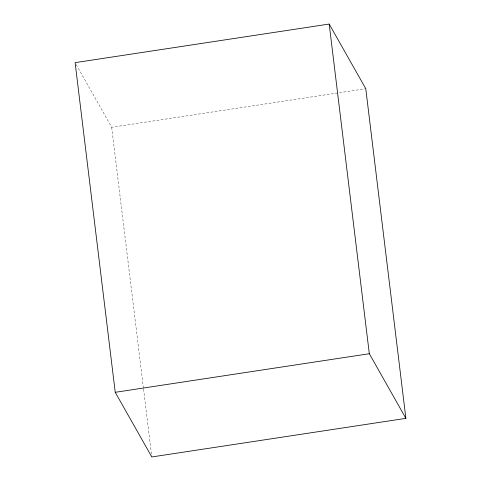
<?xml version="1.0" encoding="UTF-8"?>
<svg xmlns="http://www.w3.org/2000/svg" width="481" height="481" viewBox="0 0 481 481"><rect width="100%" height="100%" fill="white"/><g stroke="black" fill="none" stroke-linecap="round" stroke-linejoin="round"><path stroke-width="0.36" stroke-dasharray="2.4 1.8" d="M76.22 64.592L111.682 127.279L365.77 88.69M111.682 127.279L143.452 388.329M143.542 389.075L151.804 456.95"/><path stroke-width="0.72" d="M329.196 24.05L75.114 62.638L115.23 392.31L151.804 456.95L405.886 418.362L365.77 88.69L329.196 24.05L369.318 353.721L405.886 418.362M115.23 392.31L369.318 353.721"/></g></svg>
